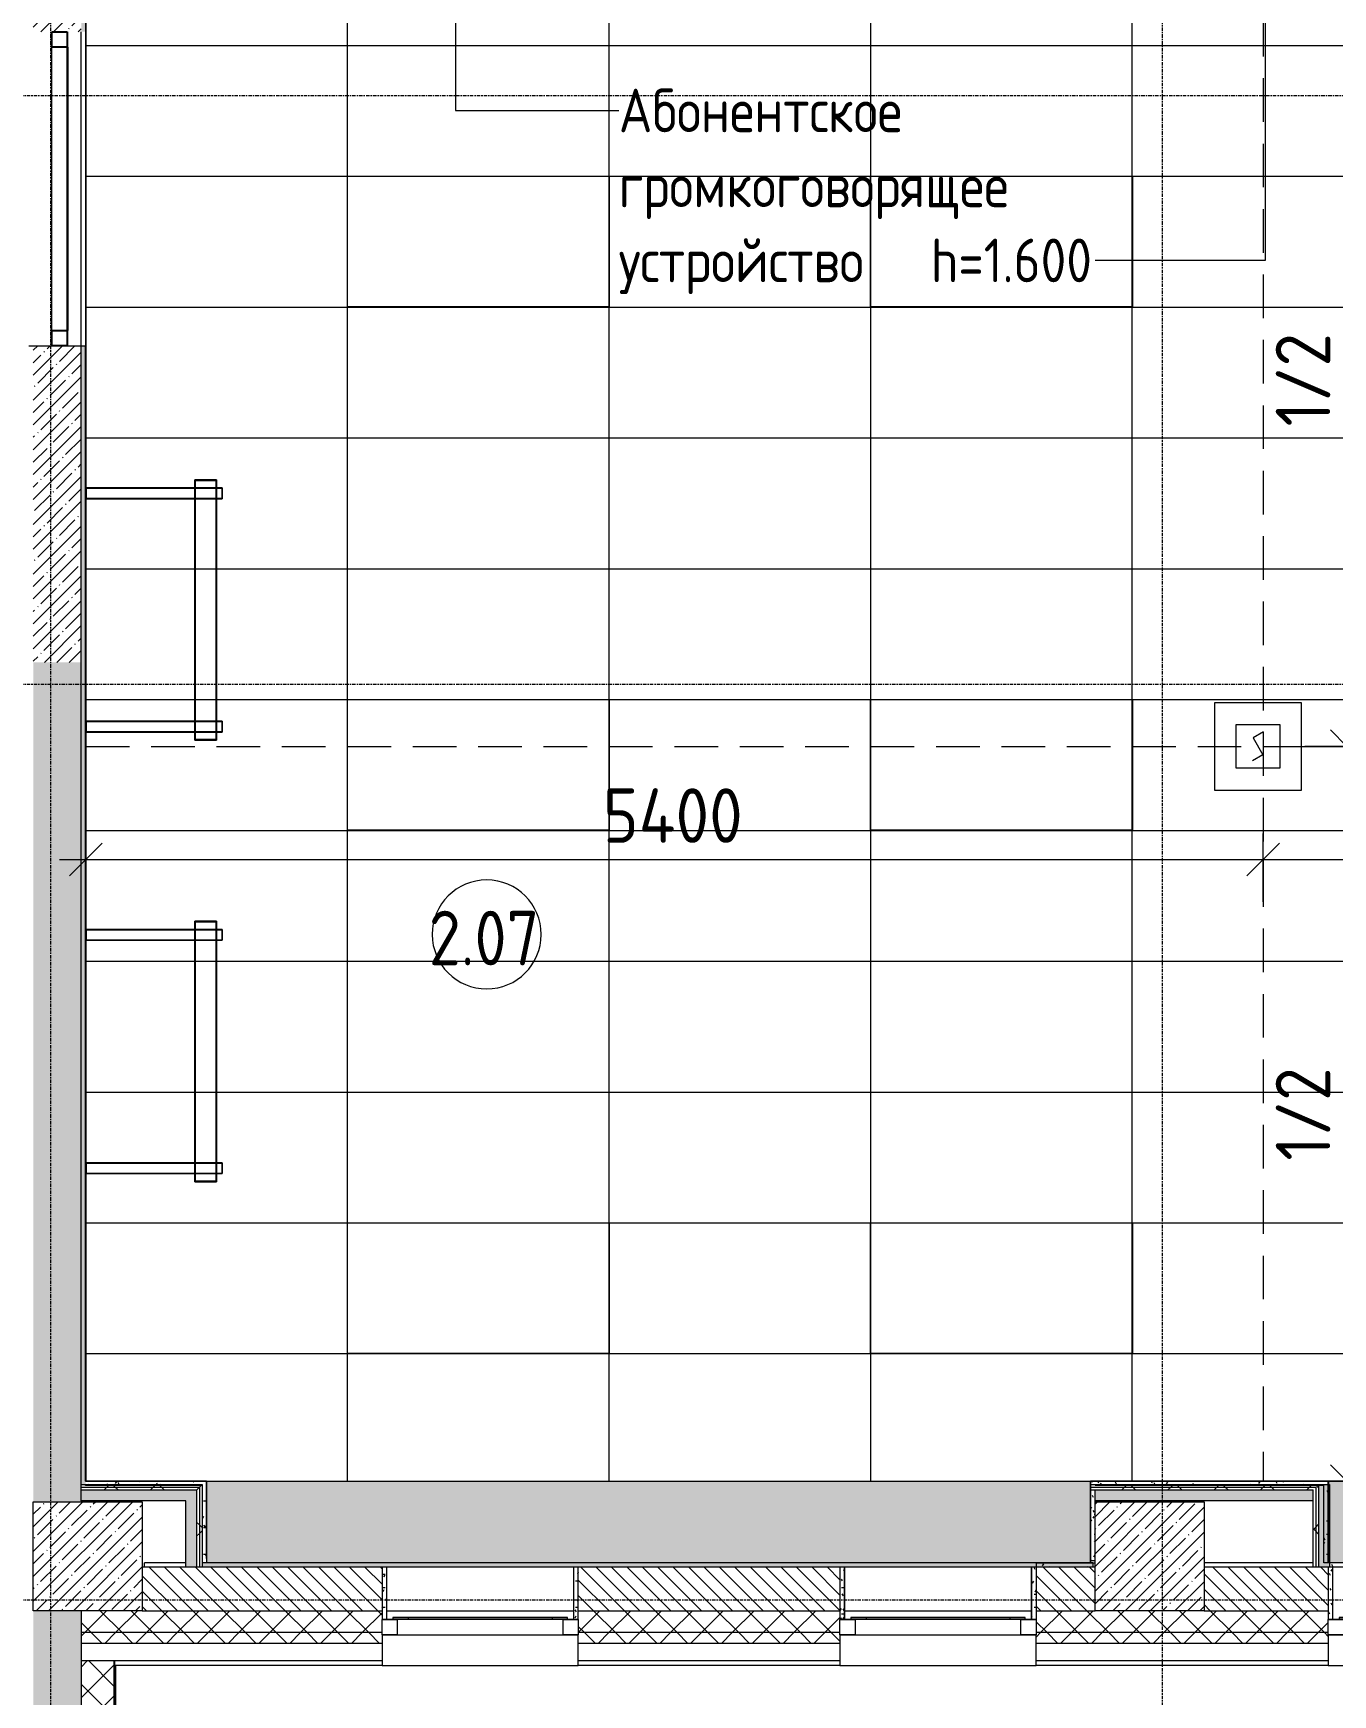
# Model space of a CAD drawing. Header units: millimetres. Extents: x 34897 to 231692, y -8553 to 29000.
# Drawn here: x 75480 to 81440, y 3165 to 10786 of the extents above; entities that cross this region are included whole.
import ezdxf

# ---------------------------------------------------------------- set-up
doc = ezdxf.new("R2010")
doc.units = ezdxf.units.MM
doc.linetypes.add('ADSK_Штрих_ш2 п1', pattern=[300, 200, -100])
doc.linetypes.add('Осевая', pattern=[31.75, 6.35, -4.7625, 15.875, -4.7625])
for name, color, linetype, lineweight in [('A-ANNO-DIMS', 7, 'Continuous', 9), ('A-ANNO-DIMS-100', 7, 'Continuous', 9), ('A-AREA-IDEN', 7, 'Continuous', 9), ('A-CLNG-PATT', 7, 'Continuous', 9), ('A-DETL', 7, 'Continuous', 9), ('A-DETL-1', 7, 'ADSK_Штрих_ш2 п1', 9), ('A-GLAZ', 7, 'Continuous', 9), ('A-GLAZ-1', 7, 'Continuous', 13), ('A-GLAZ-CURT', 7, 'Continuous', 9), ('A-GLAZ-CWMG', 7, 'Continuous', 9), ('A-GLAZ-CWMG-1', 7, 'Continuous', 25), ('A-WALL', 7, 'Continuous', 9), ('I-WALL', 7, 'Continuous', 9), ('S-COLS', 7, 'Continuous', 9), ('Оси-2', 7, 'Осевая', 9)]:
    doc.layers.add(name, color=color, linetype=linetype, lineweight=lineweight)
for name, color, linetype, lineweight, true_color in [('A-ANNO-NOTE', 1, 'Continuous', 9, 0xff0000), ('A-CLNG-1', 7, 'Continuous', 9, 0xeaeaea), ('A-WALL-1', 7, 'Continuous', 9, 0x3c3c3c), ('A-WALL-2', 7, 'Continuous', 9, 0x535353), ('A-WALL-FNSH-1', 7, 'Continuous', 9, 0x3c3c3c), ('E-LITE-EQPM-1', 7, 'Continuous', 9, 0xff8080), ('G-ANNO-TEXT-1', 7, 'Continuous', 9, 0x3c3c3c), ('I-WALL-1', 7, 'Continuous', 9, 0x535353), ('S-COLS-1', 9, 'Continuous', 9, 0x808080), ('S-COLS-2', 7, 'Continuous', 9, 0x3c3c3c)]:
    doc.layers.add(name, color=color, linetype=linetype, lineweight=lineweight, true_color=true_color)
doc.layers.add('A-CLNG-PATT-1', color=7, linetype='Continuous', lineweight=9, transparency=1)
doc.styles.add('GOST Common', font='GOST_Common.ttf', dxfattribs={"width": 0.9, "height": 250})
doc.styles.add('GOST Common_1', font='GOST_Common.ttf', dxfattribs={"width": 0.9, "height": 200})
doc.styles.add('ISOCPEUR', font='isocpeur.ttf', dxfattribs={"width": 0.9, "height": 250})
doc.dimstyles.new('ISO-2_5_0_9К_БОЛЬШОЙ', dxfattribs={"dimscale": 304.8, "dimtxt": 248.995294, "dimasz": 0.492126, "dimexe": 0.393701, "dimexo": 0.984252, "dimgap": 0, "dimtad": 1, "dimdec": 0, "dimrnd": 10, "dimzin": 0, "dimdsep": 46, "dimtxsty": 'ISOCPEUR', "dimblk1": 'OBLIQUE', "dimblk2": 'OBLIQUE', "dimsah": 1, "dimcen": 0.09, "dimdle": 0.393701, "dimazin": 0, "dimtfac": 1, "dimtdec": 4, "dimtix": 1, "dimtmove": 0, "dimatfit": 3, "dimfxl": 1, "dimtvp": 1, "dimtolj": 1, "dimtzin": 0, "dimarcsym": 2})
pattern_1 = [(45, (0, 0), (-70.71068, 70.71068), []), (135, (0, 0), (-70.71068, -70.71068), [])]
pattern_2 = [(45, (0, 0), (-57.02463, 57.02463), []), (45, (57.025, 0), (-57.02463, 57.02463), [100.806, -20.161, 3.353, -16.808])]
pattern_3 = [(135, (0, 0), (-35.35534, -35.35534), [])]
pattern_4 = [(0, (0, 0), (121.92, 30.48), [10.058, -81.382, 10.058, -81.382, -487.68]), (0, (0, 0), (121.92, 30.48), [-182.88, 10.058, -172.822, 10.058, -81.382, -213.36]), (0, (0, 0), (121.92, 30.48), [-457.2, 10.058, -50.902, 10.058, -142.342]), (120, (45.72, 15.24), (-87.356454, 90.345817), [10.058, -81.382, 10.058, -81.382, -487.68]), (120, (45.72, 15.24), (-87.356454, 90.345817), [-182.88, 10.058, -172.822, 10.058, -81.382, -213.36]), (120, (45.72, 15.24), (-87.356454, 90.345817), [-457.2, 10.058, -50.902, 10.058, -142.342]), (240, (60.96, 76.2), (-34.563546, -120.825817), [10.058, -81.382, 10.058, -81.382, -487.68]), (240, (60.96, 76.2), (-34.563546, -120.825817), [-182.88, 10.058, -172.822, 10.058, -81.382, -213.36]), (240, (60.96, 76.2), (-34.563546, -120.825817), [-457.2, 10.058, -50.902, 10.058, -142.342])]
pattern_5 = [(45, (0, 0), (-106.06602, 106.06602), []), (135, (0, 0), (-106.06602, -106.06602), [])]

# ---------------------------------------------------------------- blocks, each defined once
blk = doc.blocks.new('BSC_Колонна _Прямоугольная - 500х500-V11-Сводный план потолков 2 этажа в осях 12-23')
at = {"layer": 'S-COLS-1'}
h = blk.add_hatch(dxfattribs=at)
h.set_pattern_fill('FP_12', color=256, style=0, pattern_type=2)
h.set_pattern_definition([(45, (-75730, -3800), (-57.02463, 57.02463), []), (45, (-75672.975, -3800), (-57.02463, 57.02463), [100.806, -20.161, 3.353, -16.808])])
h.paths.add_polyline_path([(-250, -250), (250, -250), (250, 250), (-250, 250), (-250, 58.4)])
at = {"layer": 'S-COLS-2'}
for p, q in [((-250, 250), (250, 250)), ((-250, -250), (-250, 250)), ((250, 250), (250, -250)), ((250, -250), (-250, -250))]:
    blk.add_line(p, q, dxfattribs=at)
blk = doc.blocks.new('BSC_Колонна _Прямоугольная - 500х500-V12-Сводный план потолков 2 этажа в осях 12-23')
at = {"layer": 'S-COLS-1'}
h = blk.add_hatch(dxfattribs=at)
h.set_pattern_fill('FP_13', color=256, style=0, pattern_type=2)
h.set_pattern_definition([(45, (-80600, -3800), (-57.02463, 57.02463), []), (45, (-80542.975, -3800), (-57.02463, 57.02463), [100.806, -20.161, 3.353, -16.808])])
h.paths.add_polyline_path([(-250, -250), (250, -250), (250, 250), (-250, 250), (-250, 58.4)])
at = {"layer": 'S-COLS-2'}
for p, q in [((-250, 250), (250, 250)), ((-250, -250), (-250, 250)), ((250, 250), (250, -250)), ((250, -250), (-250, -250))]:
    blk.add_line(p, q, dxfattribs=at)
blk = doc.blocks.new('120_Окно_СКБ_2Ст - 120_Окно_СКБ_2Ст 2700х2500 _мал створка слева_-22808065-Сводный план потолков 2 этажа в осях 12-23')
at = {"layer": 'A-GLAZ'}
for p, q in [((1350, -5), (-1350, -5)), ((-1350, -75), (1350, -75))]:
    blk.add_line(p, q, dxfattribs=at)
at = {"layer": 'A-GLAZ-1'}
for p, q in [((-1350, -75), (-1350, -5)), ((-1350, -5), (-1280, -5)), ((-1280, -75), (-1350, -75)), ((-1300, -75), (-1300, -85)), ((-1280, -5), (-1280, -75)), ((-1230, -85), (-1230, -75)), ((-570, -85), (-570, -75)), ((-520, -75), (-520, -5)), ((-520, -5), (-450, -5)), ((-450, -75), (-520, -75)), ((-500, -85), (-500, -75)), ((-470, -75), (-470, -85)), ((-450, -5), (-450, -75)), ((-400, -85), (-400, -75)), ((1230, -85), (1230, -75)), ((1280, -75), (1280, -5)), ((1280, -5), (1350, -5)), ((1350, -75), (1280, -75)), ((1300, -85), (1300, -75)), ((1350, -5), (1350, -75)), ((-1300, -85), (-500, -85)), ((-500, -85), (-1300, -85)), ((-470, -85), (1300, -85)), ((1300, -85), (-470, -85))]:
    blk.add_line(p, q, dxfattribs=at)
blk = doc.blocks.new('120_Окно_СКБ_1Ст - 120_Окно_СКБ_1Ст 900х2500_h_-19906150-Сводный план потолков 2 этажа в осях 12-23')
at = {"layer": 'A-GLAZ'}
for p, q in [((450, -5), (-450, -5)), ((-450, -75), (450, -75))]:
    blk.add_line(p, q, dxfattribs=at)
at = {"layer": 'A-GLAZ-1'}
for p, q in [((-450, -75), (-450, -5)), ((-450, -5), (-380, -5)), ((-380, -75), (-450, -75)), ((-400, -75), (-400, -85)), ((-380, -5), (-380, -75)), ((-330, -85), (-330, -75)), ((330, -85), (330, -75)), ((380, -75), (380, -5)), ((380, -5), (450, -5)), ((450, -75), (380, -75)), ((400, -85), (400, -75)), ((450, -5), (450, -75)), ((-400, -85), (400, -85)), ((400, -85), (-400, -85))]:
    blk.add_line(p, q, dxfattribs=at)
blk = doc.blocks.new('E220 IP40 _школа доски 1195-100 IP40 аналог 1-36_ - V1-E0-00270-60000-4001839 _ V2-A0-PR00-00_2_0017_25 _Призма стандарт_-V41-Сводный план потолков 2 этажа в осях 12-23')
at = {"layer": 'E-LITE-EQPM-1'}
for p, q in [((57281, 2991.5), (56781, 2991.5)), ((56781, 2941.5), (56781, 2991.5)), ((56781, 2991.5), (56781, 2941.5)), ((56781, 2991.5), (56821, 2991.5)), ((56783, 2989.5), (57281, 2989.5)), ((56783, 2989.5), (56783, 2943.5)), ((56783, 2943.5), (56783, 2989.5)), ((56821, 2989.5), (56783, 2989.5)), ((56821, 2991.5), (57281, 2991.5)), ((56821, 2991.5), (56821, 2989.5)), ((56821, 2989.5), (56821, 2991.5)), ((56821, 2989.5), (57281, 2989.5)), ((57281, 1834), (57281, 3029)), ((57281, 3029), (57381, 3029)), ((57381, 3029), (57281, 3029)), ((57281, 3029), (57281, 1834)), ((57282.9, 2991.5), (57281, 2991.5)), ((57281, 2991.5), (57282.9, 2991.5)), ((57281, 2989.5), (57282.9, 2989.5)), ((57281, 2989.5), (57282.9, 2989.5)), ((57283, 1837), (57283, 3026)), ((57283, 3026), (57379, 3026)), ((57379, 3026), (57283, 3026)), ((57283, 3026), (57283, 1837)), ((57379, 3026), (57283, 3026)), ((57283, 3026), (57283, 1837)), ((57283, 1837), (57283, 3026)), ((57283, 3026), (57379, 3026)), ((57379, 2991.5), (57283, 2991.5)), ((57283, 2991.5), (57379, 2991.5)), ((57283, 2989.5), (57379, 2989.5)), ((57283, 2989.5), (57379, 2989.5)), ((57379, 3026), (57379, 1837)), ((57379, 1837), (57379, 3026)), ((57379, 1837), (57379, 3026)), ((57379, 3026), (57379, 1837)), ((57381, 2991.5), (57379.1, 2991.5)), ((57379.1, 2991.5), (57381, 2991.5)), ((57379.1, 2989.5), (57381, 2989.5)), ((57379.1, 2989.5), (57381, 2989.5)), ((57381, 3029), (57381, 1834)), ((57381, 1834), (57381, 3029)), ((57406, 2991.5), (57381, 2991.5)), ((57381, 2991.5), (57406, 2991.5)), ((57381, 2989.5), (57406, 2989.5)), ((57381, 2989.5), (57406, 2989.5)), ((57406, 2991.5), (57406, 2989.5)), ((57406, 2941.5), (57406, 2991.5)), ((57406, 2989.5), (57406, 2943.5)), ((56781, 2941.5), (57281, 2941.5)), ((56821, 2941.5), (56781, 2941.5)), ((56783, 2943.5), (57281, 2943.5)), ((56783, 2943.5), (56821, 2943.5)), ((56821, 2943.5), (57281, 2943.5)), ((56821, 2943.5), (56821, 2941.5)), ((56821, 2941.5), (56821, 2943.5)), ((56821, 2941.5), (57281, 2941.5)), ((57281, 2943.5), (57282.9, 2943.5)), ((57281, 2943.5), (57282.9, 2943.5)), ((57281, 2941.5), (57282.9, 2941.5)), ((57281, 2941.5), (57282.9, 2941.5)), ((57283, 2943.5), (57379, 2943.5)), ((57283, 2943.5), (57379, 2943.5)), ((57283, 2941.5), (57379, 2941.5)), ((57283, 2941.5), (57379, 2941.5)), ((57379.1, 2943.5), (57381, 2943.5)), ((57379.1, 2943.5), (57381, 2943.5)), ((57379.1, 2941.5), (57381, 2941.5)), ((57379.1, 2941.5), (57381, 2941.5)), ((57381, 2943.5), (57406, 2943.5)), ((57381, 2943.5), (57406, 2943.5)), ((57381, 2941.5), (57406, 2941.5)), ((57381, 2941.5), (57406, 2941.5)), ((57406, 2943.5), (57406, 2941.5)), ((57281.1, 1921.5), (56781, 1921.5)), ((56781, 1871.5), (56781, 1921.5)), ((56781, 1921.5), (56781, 1871.5)), ((56781, 1921.5), (56821, 1921.5)), ((56783, 1919.5), (57281.1, 1919.5)), ((56783, 1919.5), (56783, 1873.5)), ((56783, 1873.5), (56783, 1919.5)), ((56821, 1919.5), (56783, 1919.5)), ((56821, 1921.5), (57281.1, 1921.5)), ((56821, 1921.5), (56821, 1919.5)), ((56821, 1919.5), (56821, 1921.5)), ((56821, 1919.5), (57281.1, 1919.5)), ((57283, 1921.5), (57281.1, 1921.5)), ((57281.1, 1921.5), (57283, 1921.5)), ((57281.1, 1919.5), (57283, 1919.5)), ((57281.1, 1919.5), (57283, 1919.5)), ((57379, 1921.5), (57283, 1921.5)), ((57283, 1921.5), (57379, 1921.5)), ((57283, 1919.5), (57379, 1919.5)), ((57283, 1919.5), (57379, 1919.5)), ((57380.9, 1921.5), (57379, 1921.5)), ((57379, 1921.5), (57380.9, 1921.5)), ((57379, 1919.5), (57380.9, 1919.5)), ((57379, 1919.5), (57380.9, 1919.5)), ((57406, 1921.5), (57380.9, 1921.5)), ((57380.9, 1921.5), (57406, 1921.5)), ((57380.9, 1919.5), (57406, 1919.5)), ((57380.9, 1919.5), (57406, 1919.5)), ((57406, 1921.5), (57406, 1919.5)), ((57406, 1871.5), (57406, 1921.5)), ((57406, 1919.5), (57406, 1873.5)), ((56781, 1871.5), (57281.1, 1871.5)), ((56821, 1871.5), (56781, 1871.5)), ((56783, 1873.5), (57281.1, 1873.5)), ((56783, 1873.5), (56821, 1873.5)), ((56821, 1873.5), (57281.1, 1873.5)), ((56821, 1873.5), (56821, 1871.5)), ((56821, 1871.5), (56821, 1873.5)), ((56821, 1871.5), (57281.1, 1871.5)), ((57381, 1834), (57281, 1834)), ((57281, 1834), (57381, 1834)), ((57281.1, 1873.5), (57283, 1873.5)), ((57281.1, 1873.5), (57283, 1873.5)), ((57281.1, 1871.5), (57283, 1871.5)), ((57281.1, 1871.5), (57283, 1871.5)), ((57283, 1873.5), (57379, 1873.5)), ((57283, 1873.5), (57379, 1873.5)), ((57283, 1871.5), (57379, 1871.5)), ((57283, 1871.5), (57379, 1871.5)), ((57379, 1837), (57283, 1837)), ((57283, 1837), (57379, 1837)), ((57283, 1837), (57379, 1837)), ((57379, 1837), (57283, 1837)), ((57379, 1873.5), (57380.9, 1873.5)), ((57379, 1873.5), (57380.9, 1873.5)), ((57379, 1871.5), (57380.9, 1871.5)), ((57379, 1871.5), (57380.9, 1871.5)), ((57380.9, 1873.5), (57406, 1873.5)), ((57380.9, 1873.5), (57406, 1873.5)), ((57380.9, 1871.5), (57406, 1871.5)), ((57380.9, 1871.5), (57406, 1871.5)), ((57406, 1873.5), (57406, 1871.5))]:
    blk.add_line(p, q, dxfattribs=at)
blk = doc.blocks.new('Рассеиватель E220 - V2-A0-PR00-00_2_0016_25 Призма стандарт-27752360-Сводный план потолков 2 этажа в осях 12-23')
at = {"layer": 'E-LITE-EQPM-1'}
for p, q in [((-594.5, -48), (-594.5, 48)), ((-594.5, 48), (594.5, 48)), ((594.5, 48), (-594.5, 48)), ((-594.5, 48), (-594.5, -48)), ((594.5, 48), (594.5, -48)), ((594.5, -48), (594.5, 48)), ((594.5, -48), (-594.5, -48)), ((-594.5, -48), (594.5, -48))]:
    blk.add_line(p, q, dxfattribs=at)
blk = doc.blocks.new('Прямоугольный импост - 50 x 70 мм-31927764-Сводный план потолков 2 этажа в осях 12-23')
at = {"layer": 'A-GLAZ-CWMG-1'}
for p, q in [((0, 35), (-70, 35)), ((-70, 35), (-70, -35)), ((0, -35), (0, 35)), ((-70, -35), (0, -35))]:
    blk.add_line(p, q, dxfattribs=at)
blk = doc.blocks.new('Системная панель - Стекло - 40мм-32261946-Сводный план потолков 2 этажа в осях 12-23')
at = {"layer": 'A-GLAZ-CURT'}
for p, q in [((-650, -40), (-650, -35)), ((-650, -40), (650, -40)), ((650, -35), (650, -40))]:
    blk.add_line(p, q, dxfattribs=at)
blk = doc.blocks.new('Прямоугольный импост - 50 x 70 мм-31701779-Сводный план потолков 2 этажа в осях 12-23')
at = {"layer": 'A-GLAZ-CWMG-1'}
for p, q in [((-70, 35), (0, 35)), ((-70, -35), (-70, 35)), ((0, 35), (0, -35)), ((0, -35), (-70, -35))]:
    blk.add_line(p, q, dxfattribs=at)
blk = doc.blocks.new('Прямоугольный импост - 50 x 70 мм-31928778-Сводный план потолков 2 этажа в осях 12-23')
at = {"layer": 'A-GLAZ-CWMG'}
for p, q in [((75566, 9422.3), (75566, 10722.3)), ((75636, 9422.3), (75636, 10722.3))]:
    blk.add_line(p, q, dxfattribs=at)
blk = doc.blocks.new('Марка_Помещения - Номер-25198446-Сводный план потолков 2 этажа в осях 12-23')
at = {"layer": 'A-AREA-IDEN'}
for start, end in [(360, 180), (180, 360)]:
    blk.add_arc((0, 0), 2.5, start, end, dxfattribs=at)
blk = doc.blocks.new('DIMBLOCK74-Сводный план потолков 2 этажа в осях 12-23')
at = {"layer": 'A-ANNO-DIMS-100'}
for p, q in [((81505.7, 11000), (81505.7, 7515)), ((81311.7, 10880), (81625.7, 10880)), ((81505.7, 10880), (81311.7, 10880)), ((81311.7, 7515), (81625.7, 7515)), ((81505.7, 7515), (81311.7, 7515))]:
    blk.add_line(p, q, dxfattribs=at)
at = {"layer": 'A-ANNO-DIMS-100', "lineweight": 20}
for p, q in [((81505.7, 10880), (81430.7, 10955)), ((81505.7, 10880), (81580.7, 10805)), ((81505.7, 7515), (81430.7, 7590)), ((81505.7, 7515), (81580.7, 7440))]:
    blk.add_line(p, q, dxfattribs=at)
at = {"layer": 'A-ANNO-DIMS-100', "color": 0, "insert": (81179, 8982), "char_height": 250, "width": 517.144, "attachment_point": 1, "rotation": 90, "line_spacing_factor": 1.149209, "style": 'ISOCPEUR'}
blk.add_mtext('1/2', dxfattribs=at)
blk = doc.blocks.new('_Oblique')
at = {"color": 0, "linetype": 'ByBlock', "lineweight": -2}
blk.add_line((-0.5, -0.5), (0.5, 0.5), dxfattribs=at)
blk = doc.blocks.new('DIMBLOCK75-Сводный план потолков 2 этажа в осях 12-23')
at = {"layer": 'A-ANNO-DIMS-100', "lineweight": 20}
for p, q in [((81505.7, 7515), (81430.7, 7590)), ((81505.7, 7515), (81580.7, 7440)), ((81505.7, 4145), (81430.7, 4220)), ((81505.7, 4145), (81580.7, 4070))]:
    blk.add_line(p, q, dxfattribs=at)
at = {"layer": 'A-ANNO-DIMS-100'}
for p, q in [((81311.7, 7515), (81625.7, 7515)), ((81505.7, 7515), (81311.7, 7515)), ((81505.7, 7515), (81505.7, 4025)), ((81720, 4145), (81385.7, 4145)), ((81505.7, 4145), (81720, 4145))]:
    blk.add_line(p, q, dxfattribs=at)
at = {"layer": 'A-ANNO-DIMS-100', "color": 0, "insert": (81179, 5614.5), "char_height": 250, "width": 517.144, "attachment_point": 1, "rotation": 90, "line_spacing_factor": 1.149209, "style": 'ISOCPEUR'}
blk.add_mtext('1/2', dxfattribs=at)
blk = doc.blocks.new('DIMBLOCK76-Сводный план потолков 2 этажа в осях 12-23')
at = {"layer": 'A-ANNO-DIMS-100'}
for p, q in [((75721, 6801.9), (75721, 7115.9)), ((81121, 6801.9), (81121, 7115.9)), ((75601, 6995.9), (81121, 6995.9)), ((75721, 6995.9), (75721, 6801.9)), ((81121, 6995.9), (81121, 6801.9))]:
    blk.add_line(p, q, dxfattribs=at)
at = {"layer": 'A-ANNO-DIMS-100', "lineweight": 20}
for p, q in [((75721, 6995.9), (75796, 7070.9)), ((81121, 6995.9), (81196, 7070.9)), ((75721, 6995.9), (75646, 6920.9)), ((81121, 6995.9), (81046, 6920.9))]:
    blk.add_line(p, q, dxfattribs=at)
at = {"layer": 'A-ANNO-DIMS-100', "color": 0, "insert": (78093, 7322.5), "char_height": 250, "width": 787.208, "attachment_point": 1, "line_spacing_factor": 1.149209, "style": 'ISOCPEUR'}
blk.add_mtext('5400', dxfattribs=at)
blk = doc.blocks.new('DIMBLOCK77-Сводный план потолков 2 этажа в осях 12-23')
at = {"layer": 'A-ANNO-DIMS-100'}
for p, q in [((81121, 6801.9), (81121, 7115.9)), ((84459, 6801.9), (84459, 7115.9)), ((81121, 6995.9), (84579, 6995.9)), ((81121, 6995.9), (81121, 6801.9)), ((84459, 6995.9), (84459, 6801.9))]:
    blk.add_line(p, q, dxfattribs=at)
at = {"layer": 'A-ANNO-DIMS-100', "lineweight": 20}
for p, q in [((81121, 6995.9), (81196, 7070.9)), ((84459, 6995.9), (84534, 7070.9)), ((81121, 6995.9), (81046, 6920.9)), ((84459, 6995.9), (84384, 6920.9))]:
    blk.add_line(p, q, dxfattribs=at)
at = {"layer": 'A-ANNO-DIMS-100', "color": 0, "insert": (82462, 7322.5), "char_height": 250, "width": 787.208, "attachment_point": 1, "line_spacing_factor": 1.149209, "style": 'ISOCPEUR'}
blk.add_mtext('3340', dxfattribs=at)

msp = doc.modelspace()

# ---------------------------------------------------------------- hatches: boundary and pattern name
at = {"layer": 'A-CLNG-PATT'}
h = msp.add_hatch(dxfattribs=at)
h.set_pattern_fill('FP_53', color=256, style=0, pattern_type=2)
h.set_pattern_definition([(180, (75720.5, 8329), (-7e-14, -600), []), (270, (75720.5, 8329), (1200, 7e-14), [])])
h.paths.add_polyline_path([(84459, 4145), (84459, 10879), (82129.5, 10879), (82129.5, 10872), (80330, 10872), (80329, 11329), (76001, 11329), (76001, 10879), (75721, 10879), (75721, 4145), (83350.6, 4145)])
h.paths.add_polyline_path([(82920.9, 4730.1), (81720.9, 4730.1), (81720.9, 5330.1), (82920.9, 5330.1), (82920.9, 4737.3)])
h.paths.add_polyline_path([(79320.9, 4730.1), (79320.9, 5330.1), (80520.9, 5330.1), (80520.9, 4730.1), (80441.2, 4730.1)])
h.paths.add_polyline_path([(78120.9, 4730.1), (76920.9, 4730.1), (76920.9, 5330.1), (78120.9, 5330.1), (78120.9, 4737.3)])
h.paths.add_polyline_path([(81720.9, 7130.1), (81720.9, 7730.1), (82920.9, 7730.1), (82920.9, 7130.1), (81895.9, 7130.1)])
h.paths.add_polyline_path([(80520.9, 7130.1), (79320.9, 7130.1), (79320.9, 7730.1), (80520.9, 7730.1)])
h.paths.add_polyline_path([(76920.9, 7130.1), (76920.9, 7730.1), (78120.9, 7730.1), (78120.9, 7130.1)])
h.paths.add_polyline_path([(81720.9, 9530.1), (81720.9, 10130.1), (82920.9, 10130.1), (82920.9, 9530.1), (81895.9, 9530.1)])
h.paths.add_polyline_path([(80520.9, 9530.1), (79320.9, 9530.1), (79320.9, 10130.1), (80520.9, 10130.1), (80520.9, 10011.1)])
h.paths.add_polyline_path([(76920.9, 9530.1), (76920.9, 10130.1), (78120.9, 10130.1), (78120.9, 9530.1)])
at = {"layer": 'A-CLNG-PATT-1'}
for points in [[(80080, 3770), (80330, 3770), (80330, 4145), (76274.4, 4145), (76274.4, 3770), (78986.5, 3770)], [(81895.9, 3771), (84179, 3771), (84179, 4145), (81420, 4145), (81420, 4130), (81425, 4130), (81425, 3771)]]:
    msp.add_hatch(color=256, dxfattribs=at).paths.add_polyline_path(points)
at = {"layer": 'A-WALL'}
h = msp.add_hatch(dxfattribs=at)
h.set_pattern_fill('FP_20', color=256, style=0, pattern_type=2)
h.set_pattern_definition(pattern_3)
h.paths.add_polyline_path([(80080, 3550), (80350, 3550), (80350, 3750), (80080, 3750)])
h.paths.add_polyline_path([(78986.5, 3550), (79180, 3550), (79180, 3750), (77980, 3750), (77980, 3550)])
h.paths.add_polyline_path([(77080, 3550), (77080, 3750), (75980, 3750), (75980, 3550), (76077.1, 3550)])
h = msp.add_hatch(dxfattribs=at)
h.set_pattern_fill('FP_20', color=256, style=0, pattern_type=2)
h.set_pattern_definition(pattern_3)
h.paths.add_polyline_path([(84120, 3550), (84180, 3550), (84180, 3750), (84120, 3750)])
h.paths.add_polyline_path([(81420, 3550), (81420, 3750), (80850, 3750), (80850, 3550)])
h = msp.add_hatch(dxfattribs=at)
h.set_pattern_fill('FP_21', color=256, style=0, pattern_type=2)
h.set_pattern_definition(pattern_1)
h.paths.add_polyline_path([(84500.7, 3450), (84500.7, 3550), (84120, 3550), (84120, 3450)])
h.paths.add_polyline_path([(81420, 3450), (81420, 3550), (80080, 3550), (80080, 3450), (80441.2, 3450)])
h.paths.add_polyline_path([(79180, 3450), (79180, 3550), (77980, 3550), (77980, 3450), (78986.5, 3450)])
h.paths.add_polyline_path([(77080, 3450), (77080, 3550), (75700, 3550), (75700, 3450), (76077.1, 3450)])
h = msp.add_hatch(dxfattribs=at)
h.set_pattern_fill('FP_21', color=256, style=0, pattern_type=2)
h.set_pattern_definition(pattern_1)
h.paths.add_polyline_path([(84120, 3400), (84500.7, 3400), (84500.7, 3450), (84120, 3450), (84120, 3440)])
h.paths.add_polyline_path([(81420, 3400), (81420, 3450), (80080, 3450), (80080, 3400), (80441.2, 3400)])
h.paths.add_polyline_path([(78986.5, 3400), (79180, 3400), (79180, 3450), (77980, 3450), (77980, 3400)])
h.paths.add_polyline_path([(77080, 3400), (77080, 3450), (75700, 3450), (75700, 3400), (76077.1, 3400)])
h = msp.add_hatch(dxfattribs=at)
h.set_pattern_fill('FP_21', color=256, style=0, pattern_type=2)
h.set_pattern_definition(pattern_1)
h.paths.add_polyline_path([(75700, -250), (75850, -250), (75850, 3320), (75700, 3320), (75700, -100)])
at = {"layer": 'I-WALL'}
h = msp.add_hatch(dxfattribs=at)
h.set_pattern_fill('FP_17', color=256, style=0, pattern_type=2)
h.set_pattern_definition(pattern_2)
h.paths.add_polyline_path([(75480, 7900), (75700, 7900), (75700, 9352.3), (75480, 9352.3), (75480, 8200)])
h.paths.add_polyline_path([(75700, 10792.3), (75700, 10900), (75480, 10900), (75480, 10792.3)])
h = msp.add_hatch(dxfattribs=at)
h.set_pattern_fill('FP_46', color=256, style=0, pattern_type=2)
h.set_pattern_definition(pattern_4)
h.paths.add_polyline_path([(75700, 4130), (75720, 4130), (75720, 9352.3), (75700, 9352.3), (75700, 4737.3)])
h.paths.add_polyline_path([(75720, 10792.3), (75720, 10900), (75700, 10900), (75700, 10792.3)])
h = msp.add_hatch(dxfattribs=at)
h.set_pattern_fill('FP_17', color=256, style=0, pattern_type=2)
h.set_pattern_definition(pattern_2)
h.paths.add_polyline_path([(75700, -100), (75700, 3550), (75480, 3550), (75480, -100)])
h.paths.add_polyline_path([(75700, 4050), (75700, 7900), (75480, 7900), (75480, 4050), (75662.2, 4050)])
h = msp.add_hatch(dxfattribs=at)
h.set_pattern_fill('FP_56', color=256, style=0, pattern_type=2)
h.set_pattern_definition(pattern_5)
h.paths.add_polyline_path([(76254.4, 4117.5), (76254.4, 4130), (75700, 4130), (75700, 4117.5), (76241.9, 4117.5)])
h = msp.add_hatch(dxfattribs=at)
h.set_pattern_fill('FP_56', color=256, style=0, pattern_type=2)
h.set_pattern_definition(pattern_5)
h.paths.add_polyline_path([(76241.9, 4105), (76241.9, 4117.5), (75700, 4117.5), (75700, 4105), (76229.4, 4105)])
h = msp.add_hatch(dxfattribs=at)
h.set_pattern_fill('FP_46', color=256, style=0, pattern_type=2)
h.set_pattern_definition(pattern_4)
h.paths.add_polyline_path([(76077.1, 4125), (76254.4, 4125), (76254.4, 4145), (75720, 4145), (75720, 4125)])
h = msp.add_hatch(dxfattribs=at)
h.set_pattern_fill('FP_56', color=256, style=0, pattern_type=2)
h.set_pattern_definition(pattern_5)
h.paths.add_polyline_path([(76254.4, 3750), (76254.4, 4117.5), (76241.9, 4117.5), (76241.9, 3750)])
h = msp.add_hatch(dxfattribs=at)
h.set_pattern_fill('FP_46', color=256, style=0, pattern_type=2)
h.set_pattern_definition(pattern_4)
h.paths.add_polyline_path([(76254.4, 3770), (76274.4, 3771), (76274.4, 4145), (76254.4, 4145), (76254.4, 3858.4)])
h = msp.add_hatch(dxfattribs=at)
h.set_pattern_fill('FP_46', color=256, style=0, pattern_type=2)
h.set_pattern_definition(pattern_4)
h.paths.add_polyline_path([(80350, 3780), (80350, 4105), (80330, 4105), (80330, 3780)])
h.paths.add_polyline_path([(80330, 4130), (80350, 4130), (80350, 4145), (80330, 4145)])
h = msp.add_hatch(dxfattribs=at)
h.set_pattern_fill('FP_56', color=256, style=0, pattern_type=2)
h.set_pattern_definition(pattern_5)
h.paths.add_polyline_path([(81362.5, 4117.5), (81375, 4117.5), (81375, 4130), (80330, 4130), (80330, 4117.5), (80441.2, 4117.5)])
h = msp.add_hatch(dxfattribs=at)
h.set_pattern_fill('FP_56', color=256, style=0, pattern_type=2)
h.set_pattern_definition(pattern_5)
h.paths.add_polyline_path([(81362.5, 4105), (81362.5, 4117.5), (80330, 4117.5), (80330, 4105), (81350, 4105)])
h = msp.add_hatch(dxfattribs=at)
h.set_pattern_fill('FP_46', color=256, style=0, pattern_type=2)
h.set_pattern_definition(pattern_4)
h.paths.add_polyline_path([(81420, 4125), (81420, 4145), (80350, 4145), (80350, 4125), (81400, 4125)])
h = msp.add_hatch(dxfattribs=at)
h.set_pattern_fill('FP_56', color=256, style=0, pattern_type=2)
h.set_pattern_definition(pattern_5)
h.paths.add_polyline_path([(81375, 3750), (81375, 4117.5), (81362.5, 4117.5), (81362.5, 3750)])
for points in [[(81375, 3750), (81425, 3750), (81425, 4130), (81375, 4130), (81375, 3858.4)], [(76229.4, 4055), (76229.4, 4105), (75700, 4105), (75700, 4055), (76179.4, 4055)], [(76229.4, 3750), (76229.4, 4055), (76179.4, 4055), (76179.4, 3750)], [(81350, 4055), (81350, 4105), (80350, 4105), (80350, 4055), (80441.2, 4055)]]:
    msp.add_hatch(color=256, dxfattribs=at).paths.add_polyline_path(points)
h = msp.add_hatch(dxfattribs=at)
h.set_pattern_fill('FP_46', color=256, style=0, pattern_type=2)
h.set_pattern_definition(pattern_4)
h.paths.add_polyline_path([(81420, 3770), (81420, 4125), (81400, 4125), (81400, 3770)])
h = msp.add_hatch(dxfattribs=at)
h.set_pattern_fill('FP_56', color=256, style=0, pattern_type=2)
h.set_pattern_definition(pattern_5)
h.paths.add_polyline_path([(76229.4, 3750), (76241.9, 3750), (76241.9, 4105), (76229.4, 4105), (76229.4, 3858.4)])
h = msp.add_hatch(dxfattribs=at)
h.set_pattern_fill('FP_56', color=256, style=0, pattern_type=2)
h.set_pattern_definition(pattern_5)
h.paths.add_polyline_path([(81362.5, 3750), (81362.5, 4105), (81350, 4105), (81350, 3750)])
h = msp.add_hatch(dxfattribs=at)
h.set_pattern_fill('FP_46', color=256, style=0, pattern_type=2)
h.set_pattern_definition(pattern_4)
h.paths.add_polyline_path([(80340, 3750), (80340, 3770), (76254.4, 3770), (76254.4, 3750), (78986.5, 3750)])
h = msp.add_hatch(dxfattribs=at)
h.set_pattern_fill('FP_46', color=256, style=0, pattern_type=2)
h.set_pattern_definition(pattern_4)
h.paths.add_polyline_path([(77100, 3510), (77100, 3750), (77080, 3750), (77080, 3510)])
h = msp.add_hatch(dxfattribs=at)
h.set_pattern_fill('FP_46', color=256, style=0, pattern_type=2)
h.set_pattern_definition(pattern_4)
h.paths.add_polyline_path([(77980, 3510), (77980, 3750), (77960, 3750), (77960, 3510)])
h = msp.add_hatch(dxfattribs=at)
h.set_pattern_fill('FP_46', color=256, style=0, pattern_type=2)
h.set_pattern_definition(pattern_4)
h.paths.add_polyline_path([(79200, 3510), (79200, 3750), (79180, 3750), (79180, 3510)])
h = msp.add_hatch(dxfattribs=at)
h.set_pattern_fill('FP_46', color=256, style=0, pattern_type=2)
h.set_pattern_definition(pattern_4)
h.paths.add_polyline_path([(80080, 3510), (80080, 3750), (80060, 3750), (80060, 3510)])
h = msp.add_hatch(dxfattribs=at)
h.set_pattern_fill('FP_46', color=256, style=0, pattern_type=2)
h.set_pattern_definition(pattern_4)
h.paths.add_polyline_path([(80350, 3750), (80350, 3770), (80080, 3770), (80080, 3750)])
h = msp.add_hatch(dxfattribs=at)
h.set_pattern_fill('FP_46', color=256, style=0, pattern_type=2)
h.set_pattern_definition(pattern_4)
h.paths.add_polyline_path([(81440, 3510), (81440, 3750), (81420, 3750), (81420, 3510)])
h = msp.add_hatch(dxfattribs=at)
h.set_pattern_fill('FP_46', color=256, style=0, pattern_type=2)
h.set_pattern_definition(pattern_4)
h.paths.add_polyline_path([(84180, 3750), (84180, 3770), (81425, 3770), (81425, 3750), (83350.6, 3750)])

# ---------------------------------------------------------------- linework, layer by layer
at = {"layer": 'A-ANNO-NOTE'}
for p, q in [((76921.5, 10129.4), (78121.5, 10129.4)), ((76921.5, 9529.4), (76921.5, 10129.4)), ((78121.5, 10129.4), (78121.5, 9529.4)), ((79321.5, 10129.4), (80521.5, 10129.4)), ((79321.5, 9529.4), (79321.5, 10129.4)), ((80521.5, 10129.4), (80521.5, 9529.4)), ((78121.5, 9529.4), (76921.5, 9529.4)), ((80521.5, 9529.4), (79321.5, 9529.4)), ((76921.5, 7729.4), (78121.5, 7729.4)), ((76921.5, 7129.4), (76921.5, 7729.4)), ((78121.5, 7729.4), (78121.5, 7129.4)), ((79321.5, 7729.4), (80521.5, 7729.4)), ((79321.5, 7129.4), (79321.5, 7729.4)), ((80521.5, 7729.4), (80521.5, 7129.4)), ((78121.5, 7129.4), (76921.5, 7129.4)), ((80521.5, 7129.4), (79321.5, 7129.4)), ((76921.5, 5329.4), (78121.5, 5329.4)), ((76921.5, 4729.4), (76921.5, 5329.4)), ((78121.5, 5329.4), (78121.5, 4729.4)), ((79321.5, 5329.4), (80521.5, 5329.4)), ((79321.5, 4729.4), (79321.5, 5329.4)), ((80521.5, 5329.4), (80521.5, 4729.4)), ((78121.5, 4729.4), (76921.5, 4729.4)), ((80521.5, 4729.4), (79321.5, 4729.4))]:
    msp.add_line(p, q, dxfattribs=at)
at = {"layer": 'A-CLNG-1'}
for p, q in [((75721, 10879), (75721, 4145)), ((76920.9, 9530.1), (76920.9, 10130.1)), ((76920.9, 10130.1), (78120.9, 10130.1)), ((78120.9, 10130.1), (78120.9, 9530.1)), ((79320.9, 9530.1), (79320.9, 10130.1)), ((79320.9, 10130.1), (80520.9, 10130.1)), ((80520.9, 10130.1), (80520.9, 9530.1)), ((78120.9, 9530.1), (76920.9, 9530.1)), ((80520.9, 9530.1), (79320.9, 9530.1)), ((76920.9, 7130.1), (76920.9, 7730.1)), ((76920.9, 7730.1), (78120.9, 7730.1)), ((78120.9, 7730.1), (78120.9, 7130.1)), ((79320.9, 7130.1), (79320.9, 7730.1)), ((79320.9, 7730.1), (80520.9, 7730.1)), ((80520.9, 7730.1), (80520.9, 7130.1)), ((78120.9, 7130.1), (76920.9, 7130.1)), ((80520.9, 7130.1), (79320.9, 7130.1)), ((76920.9, 4730.1), (76920.9, 5330.1)), ((76920.9, 5330.1), (78120.9, 5330.1)), ((78120.9, 5330.1), (78120.9, 4730.1)), ((79320.9, 4730.1), (79320.9, 5330.1)), ((79320.9, 5330.1), (80520.9, 5330.1)), ((80520.9, 5330.1), (80520.9, 4730.1)), ((78120.9, 4730.1), (76920.9, 4730.1)), ((80520.9, 4730.1), (79320.9, 4730.1)), ((76274.4, 4145), (80330, 4145)), ((81420, 4145), (84459, 4145)), ((77101, 3750), (77101, 3510)), ((79201, 3750), (79201, 3510)), ((80330, 3771), (80330, 3770)), ((81424.8, 3771), (84179, 3771))]:
    msp.add_line(p, q, dxfattribs=at)
at = {"layer": 'A-DETL'}
for p, q in [((80897.6, 7714.7), (80897.6, 7314.7)), ((81297.6, 7714.7), (80897.6, 7714.7)), ((81297.6, 7314.7), (81297.6, 7714.7)), ((81122.7, 7581.2), (81075.1, 7553.7)), ((81075.1, 7553.7), (81120.1, 7475.7)), ((81120.1, 7475.7), (81072.4, 7448.2)), ((80897.6, 7314.7), (81297.6, 7314.7))]:
    msp.add_line(p, q, dxfattribs=at)
at = {"layer": 'A-DETL-1'}
for p, q in [((81121, 10879), (81121, 4145)), ((80997.6, 7614.7), (81197.6, 7614.7)), ((80997.6, 7414.7), (80997.6, 7614.7)), ((81197.6, 7614.7), (81197.6, 7414.7)), ((75721, 7515), (84480, 7515)), ((81197.6, 7414.7), (80997.6, 7414.7))]:
    msp.add_line(p, q, dxfattribs=at)
at = {"layer": 'A-WALL'}
for p, q in [((75720, 4145), (75720, 9352.3)), ((75700, 4117.5), (76241.9, 4117.5)), ((76241.9, 4117.5), (76241.9, 3750)), ((80330, 4117.5), (81362.5, 4117.5)), ((81362.5, 4117.5), (81362.5, 3750)), ((81375, 4130), (81375, 3750)), ((75700, 4105), (76229.4, 4105)), ((76229.4, 4105), (76229.4, 3750)), ((80330, 4105), (81350, 4105)), ((80350, 4050), (80350, 4105)), ((75700, 3550), (75700, -100)), ((75980, 3550), (77080, 3550)), ((77980, 3550), (79180, 3550)), ((80080, 3550), (80350, 3550)), ((77080, 3450), (75700, 3450)), ((79180, 3450), (77980, 3450)), ((81420, 3450), (80080, 3450)), ((77080, 3400), (75700, 3400)), ((79180, 3400), (77980, 3400)), ((81420, 3400), (80080, 3400)), ((77080, 3320), (75700, 3320)), ((75850, 3320), (75850, -250)), ((75853, 3320), (75853, -253)), ((75853, 3300), (75858, 3300)), ((79180, 3320), (77980, 3320)), ((81420, 3320), (80080, 3320))]:
    msp.add_line(p, q, dxfattribs=at)
at = {"layer": 'A-WALL-1'}
for p, q in [((75460, 9352.3), (75720, 9352.3)), ((75700, 4055), (75700, 9352.3)), ((75700, 4130), (76254.4, 4130)), ((75720, 4145), (76274.4, 4145)), ((75720, 4125), (75720, 4130)), ((76254.4, 4125), (75720, 4125)), ((76254.4, 4130), (76254.4, 3750)), ((80330, 4145), (81420, 4145)), ((80330, 4130), (81425, 4130)), ((81400, 4125), (80350, 4125)), ((81400, 3770), (81400, 4125)), ((81425, 4130), (81425, 3750)), ((75700, 4055), (75700, 4050)), ((76179.4, 4055), (75700, 4055)), ((76179.4, 3750), (76179.4, 4055)), ((81350, 4055), (80350, 4055)), ((81350, 3750), (81350, 4105)), ((80350, 3750), (75980, 3750)), ((76254.4, 3750), (76179.4, 3750)), ((76274.4, 3770), (76254.4, 3770)), ((76274.4, 3790.5), (76274.4, 3770)), ((77080, 3750), (77080, 3510)), ((77100, 3750), (77100, 3510)), ((77960, 3510), (77960, 3750)), ((77980, 3510), (77980, 3750)), ((79180, 3750), (79180, 3510)), ((79200, 3750), (79200, 3510)), ((80060, 3510), (80060, 3750)), ((80080, 3770), (80080, 3510)), ((80080, 3770), (80350, 3770)), ((80350, 3780), (80330, 3780)), ((80340, 3770), (80340, 3750)), ((84180, 3750), (80850, 3750)), ((81420, 3770), (81400, 3770)), ((81420, 3750), (81420, 3510)), ((81440, 3750), (81440, 3510)), ((75700, 3550), (75700, 3550)), ((80850, 3550), (81420, 3550)), ((77080, 3440), (77080, 3320)), ((77980, 3320), (77980, 3440)), ((79180, 3440), (79180, 3320)), ((80080, 3320), (80080, 3440)), ((81420, 3440), (81420, 3320))]:
    msp.add_line(p, q, dxfattribs=at)
at = {"layer": 'A-WALL-2'}
for p, q in [((77080, 3300), (77980, 3300)), ((79180, 3300), (80080, 3300)), ((81420, 3300), (84120, 3300))]:
    msp.add_line(p, q, dxfattribs=at)
at = {"layer": 'A-WALL-FNSH-1'}
for p, q in [((75720, 9352.3), (75721, 9352.3)), ((75721, 4146), (76275.4, 4146)), ((76274.4, 3790.5), (76274.4, 4145)), ((76275.4, 4146), (76275.4, 3790.5)), ((80329, 3771), (80329, 4146)), ((80329, 4146), (81421, 4146)), ((80330, 4145), (80330, 3771)), ((81420, 3770), (81420, 4145)), ((81421, 4146), (81421, 3771)), ((80329, 4070.5), (80330, 4070.5)), ((76275.4, 3790.5), (76274.4, 3790.5)), ((76274.4, 3771), (80329, 3771)), ((80080, 3770), (76274.4, 3770)), ((77101, 3750), (77101, 3510)), ((77959, 3510), (77959, 3750)), ((79201, 3750), (79201, 3510)), ((80059, 3510), (80059, 3750)), ((80330, 3780), (80329, 3780)), ((80330, 3771), (80340, 3771)), ((80340, 3771), (80340, 3770)), ((84180, 3770), (81420, 3770)), ((81421, 3771), (81424.8, 3771)), ((77080, 3300), (75858, 3300)), ((75858, 3300), (75858, -258)), ((77080, 3320), (77080, 3300)), ((77980, 3300), (77980, 3320)), ((79180, 3300), (77980, 3300)), ((79180, 3320), (79180, 3300)), ((80080, 3300), (80080, 3320)), ((81420, 3300), (80080, 3300)), ((81420, 3320), (81420, 3300))]:
    msp.add_line(p, q, dxfattribs=at)
at = {"layer": 'G-ANNO-TEXT-1'}
for p, q in [((77416.1, 15100), (77416.1, 10431.6)), ((81130, 15055), (81130, 9743.7)), ((77416.1, 10431.6), (78165.6, 10431.6)), ((80509.3, 9743.7), (80350.4, 9743.7)), ((81130, 9743.7), (80509.3, 9743.7))]:
    msp.add_line(p, q, dxfattribs=at)
at = {"layer": 'I-WALL-1'}
for p, q in [((75700, 9352.3), (75700, 10792.3)), ((75990, 3750), (75990, 3770)), ((76179.4, 3770), (75990, 3770)), ((81350, 3770), (80850, 3770)), ((77101, 3550), (77959, 3550)), ((79201, 3550), (80059, 3550))]:
    msp.add_line(p, q, dxfattribs=at)
at = {"layer": 'Оси-2'}
for p, q in [((75560, 593.7), (75560, 25078.1)), ((80660, 593.7), (80660, 24890.1)), ((39466.8, 10500), (82030.3, 10500)), ((38196.8, 7800), (82030.3, 7800)), ((38196.8, 3600), (82030.3, 3600))]:
    msp.add_line(p, q, dxfattribs=at)

# ---------------------------------------------------------------- block references
at = {"layer": 'A-AREA-IDEN', "xscale": 99.99999999999993, "yscale": 99.99999999999993, "zscale": 99.99999999999993}
msp.add_blockref('Марка_Помещения - Номер-25198446-Сводный план потолков 2 этажа в осях 12-23', (77560, 6652.3), dxfattribs=at)
at = {"layer": 'A-GLAZ', "rotation": 180}
for name, p in [('120_Окно_СКБ_1Ст - 120_Окно_СКБ_1Ст 900х2500_h_-19906150-Сводный план потолков 2 этажа в осях 12-23', (77530, 3435)), ('120_Окно_СКБ_1Ст - 120_Окно_СКБ_1Ст 900х2500_h_-19906150-Сводный план потолков 2 этажа в осях 12-23', (79630, 3435)), ('120_Окно_СКБ_2Ст - 120_Окно_СКБ_2Ст 2700х2500 _мал створка слева_-22808065-Сводный план потолков 2 этажа в осях 12-23', (82770, 3435))]:
    msp.add_blockref(name, p, dxfattribs=at)
at = {"layer": 'A-GLAZ-CURT', "rotation": 89.99999999999997}
msp.add_blockref('Системная панель - Стекло - 40мм-32261946-Сводный план потолков 2 этажа в осях 12-23', (75601, 10072.3), dxfattribs=at)
at = {"layer": 'A-GLAZ-CWMG', "extrusion": (0, 0, -1), "rotation": 90.00000000000004}
msp.add_blockref('Прямоугольный импост - 50 x 70 мм-31927764-Сводный план потолков 2 этажа в осях 12-23', (-75601, 10792.3), dxfattribs=at)
at = {"layer": 'A-GLAZ-CWMG'}
msp.add_blockref('Прямоугольный импост - 50 x 70 мм-31928778-Сводный план потолков 2 этажа в осях 12-23', (0, 0), dxfattribs=at)
at = {"layer": 'A-GLAZ-CWMG', "rotation": 269.9999999999999}
msp.add_blockref('Прямоугольный импост - 50 x 70 мм-31701779-Сводный план потолков 2 этажа в осях 12-23', (75601, 9352.3), dxfattribs=at)
at = {"layer": 'E-LITE-EQPM-1'}
for p in [(18940, 5709), (18940, 3684)]:
    msp.add_blockref('E220 IP40 _школа доски 1195-100 IP40 аналог 1-36_ - V1-E0-00270-60000-4001839 _ V2-A0-PR00-00_2_0017_25 _Призма стандарт_-V41-Сводный план потолков 2 этажа в осях 12-23', p, dxfattribs=at)
at = {"layer": 'E-LITE-EQPM-1', "rotation": 89.9999999999999}
for p in [(76271, 8140.5), (76271, 6115.5)]:
    msp.add_blockref('Рассеиватель E220 - V2-A0-PR00-00_2_0016_25 Призма стандарт-27752360-Сводный план потолков 2 этажа в осях 12-23', p, dxfattribs=at)
at = {"layer": 'S-COLS'}
for name, p in [('BSC_Колонна _Прямоугольная - 500х500-V11-Сводный план потолков 2 этажа в осях 12-23', (75730, 3800)), ('BSC_Колонна _Прямоугольная - 500х500-V12-Сводный план потолков 2 этажа в осях 12-23', (80600, 3800))]:
    msp.add_blockref(name, p, dxfattribs=at)

# ---------------------------------------------------------------- texts
at = {"layer": 'A-AREA-IDEN', "insert": (77294.2, 6760.8), "char_height": 250, "width": 663.797, "attachment_point": 1, "style": 'GOST Common'}
msp.add_mtext('2.07', dxfattribs=at)
at = {"layer": 'G-ANNO-TEXT-1', "char_height": 200, "attachment_point": 1, "style": 'GOST Common_1'}
for s, insert, width in [('Абонентское', (78165.6, 10531.6), 1796.582), ('\\fGOST Common|b0|i0|c204|p34|;\\W.9; ', (79647.9, 10531.6), 79.367), ('\\fGOST Common|b0|i0|c204|p34|;\\W.9; ', (80195.6, 10187.7), 79.367), ('громкоговорящее', (78165.6, 10187.7), 2460.379), ('устройство', (78165.6, 9843.7), 1601.772), (' h=1.600', (79487.2, 9843.7), 1046.202)]:
    msp.add_mtext(s, dxfattribs=dict(at, insert=insert, width=width))

# ---------------------------------------------------------------- dimensions: what is measured, and where the dimension line sits
at = {"layer": 'A-ANNO-DIMS'}
for base, p1, p2, override, picture, middle in [((81505.7, 7515), (81611.7, 10880), (81611.7, 7515), {"dimpost": '<>', "dimfxl": 3365.00004}, 'DIMBLOCK74-Сводный план потолков 2 этажа в осях 12-23', (81380.7, 9197.5)), ((81505.7, 4145), (81611.7, 7515), (81420, 4145), {"dimpost": '<>', "dimfxl": 3375.44954}, 'DIMBLOCK75-Сводный план потолков 2 этажа в осях 12-23', (81380.7, 5830))]:
    dim = msp.add_linear_dim(base=base, p1=p1, p2=p2, angle=90, text='1/2', dimstyle='ISO-2_5_0_9К_БОЛЬШОЙ', override=override, dxfattribs=at)
    dim.commit()
    dim.dimension.update_dxf_attribs({"geometry": picture, "text_midpoint": middle})
for base, p1, p2, override, picture, middle in [((81121, 6995.9), (75721, 7101.9), (81121, 7101.9), {"dimpost": '<>', "dimfxl": 5400}, 'DIMBLOCK76-Сводный план потолков 2 этажа в осях 12-23', (78421, 7120.9)), ((84459, 6995.9), (81121, 7101.9), (84459, 7101.9), {"dimpost": '<>', "dimfxl": 3338.000006}, 'DIMBLOCK77-Сводный план потолков 2 этажа в осях 12-23', (82790, 7120.9))]:
    dim = msp.add_linear_dim(base=base, p1=p1, p2=p2, dimstyle='ISO-2_5_0_9К_БОЛЬШОЙ', override=override, dxfattribs=at)
    dim.commit()
    dim.dimension.update_dxf_attribs({"geometry": picture, "text_midpoint": middle})

doc.saveas('drawing.dxf')
